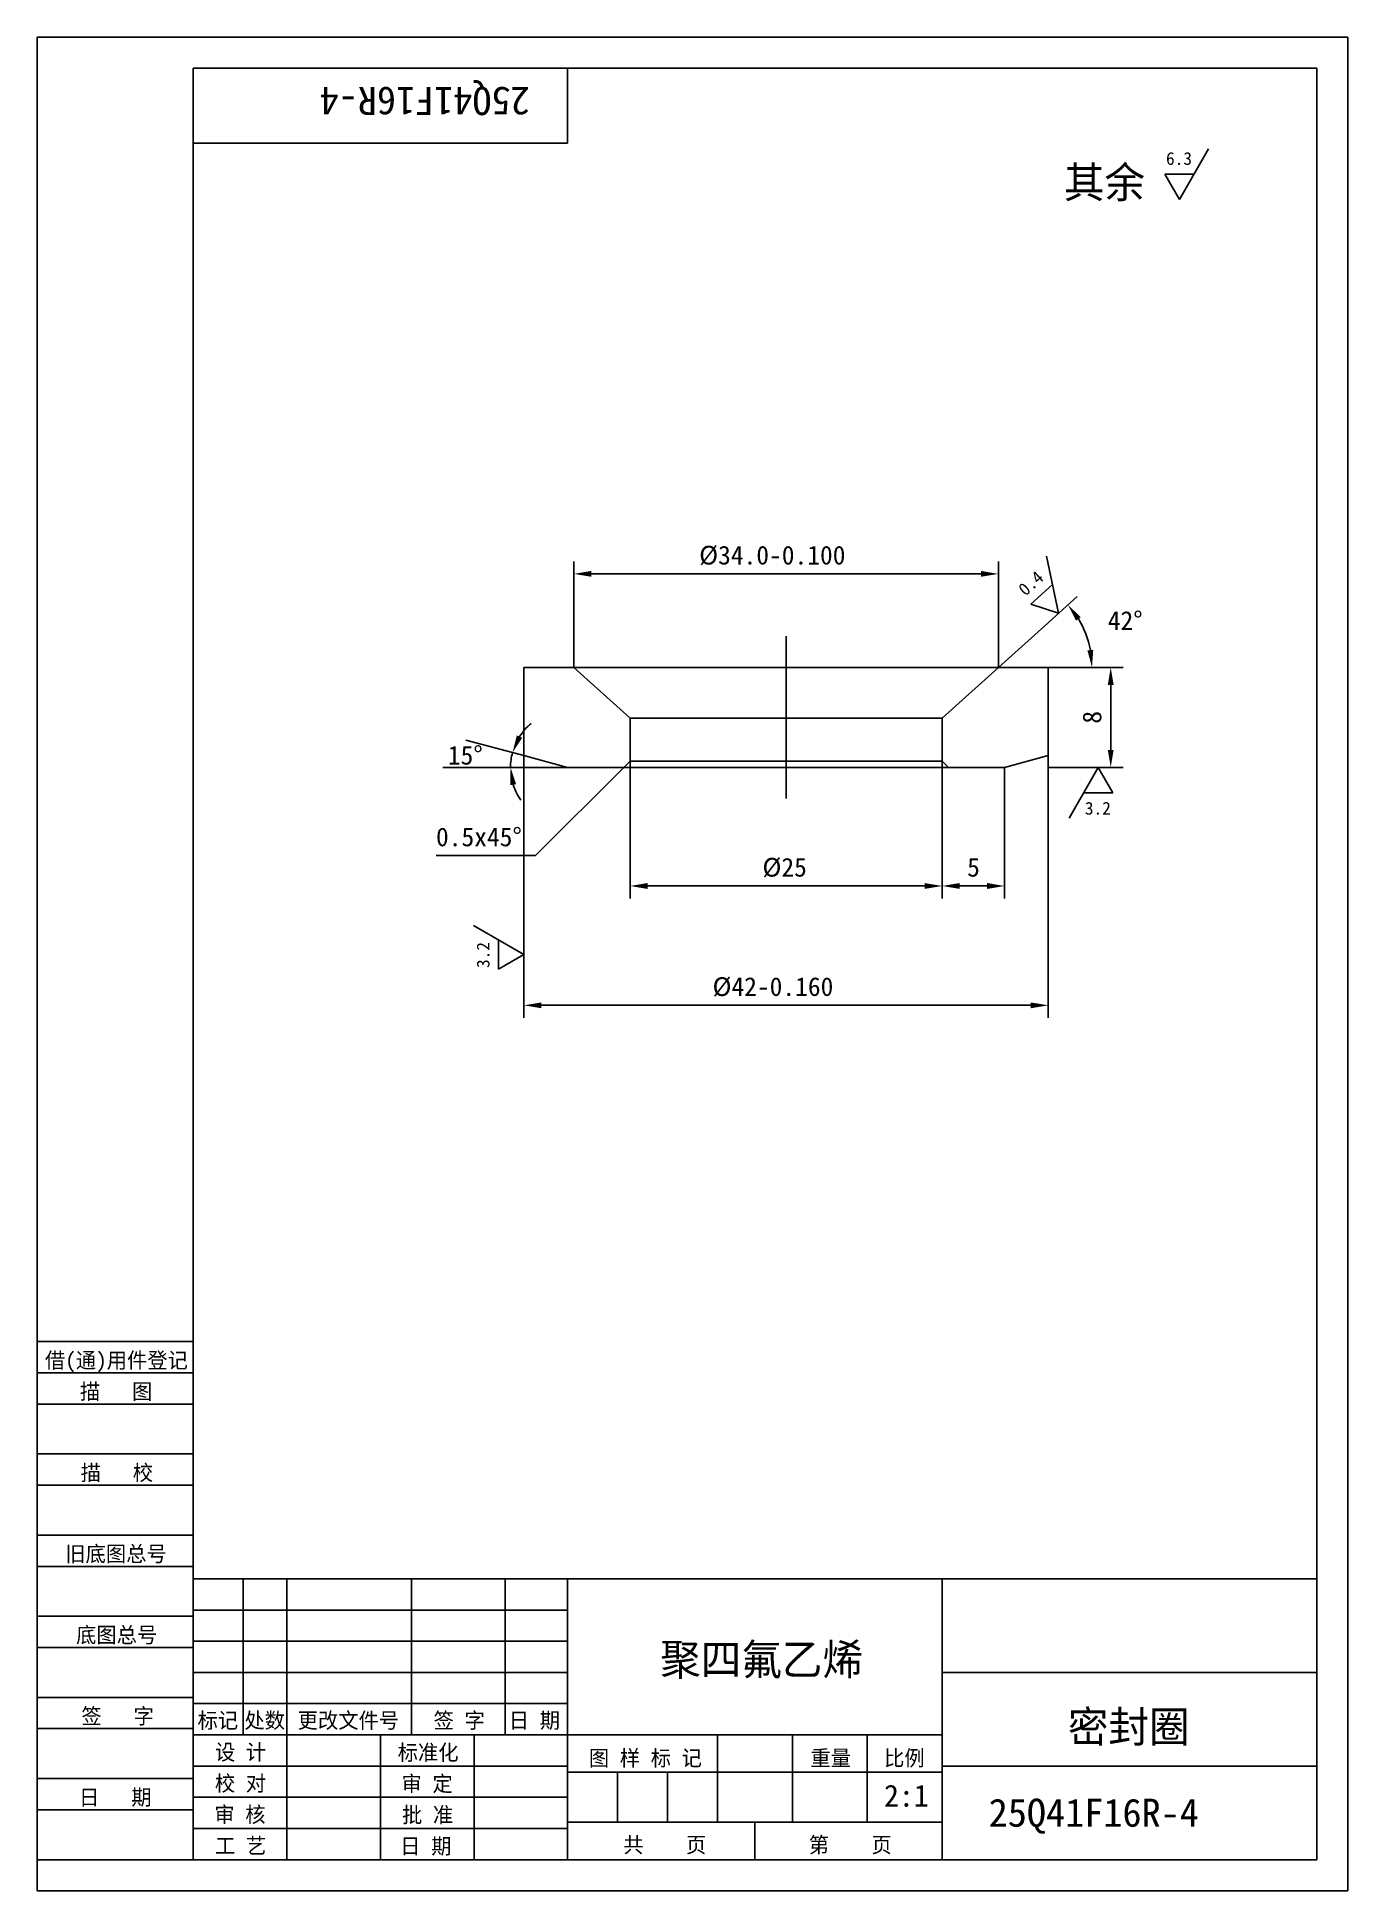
# Model space of a CAD drawing. Header units: metres. Extents: x 0 to 210, y 0 to 297.
import ezdxf

# ---------------------------------------------------------------- set-up
doc = ezdxf.new("R2010")
doc.units = ezdxf.units.M
for name, color, linetype in [('C', 6, 'Continuous'), ('D', 1, 'Continuous'), ('FL', 5, 'Continuous'), ('T', 7, 'Continuous'), ('TL', 4, 'Continuous')]:
    doc.layers.add(name, color=color, linetype=linetype)

# ---------------------------------------------------------------- blocks, each defined once
blk = doc.blocks.new('TUKUN4')
at = {"layer": 'FL'}
for p, q in [((0, 297), (0, 0)), ((210, 297), (0, 297)), ((210, 0), (210, 297)), ((0, 78), (25, 78)), ((0, 70), (25, 70)), ((0, 65), (25, 65)), ((0, 57), (25, 57)), ((0, 52), (25, 52)), ((33, 25), (33, 50)), ((40, 5), (40, 50)), ((60, 25), (60, 50)), ((75, 25), (75, 50)), ((25, 45), (85, 45)), ((0, 44), (25, 44)), ((0, 39), (25, 39)), ((25, 40), (85, 40)), ((25, 35), (85, 35)), ((0, 31), (25, 31)), ((25, 30), (85, 30)), ((0, 26), (25, 26)), ((70, 5), (70, 25)), ((0, 18), (25, 18)), ((25, 20), (85, 20)), ((25, 15), (85, 15)), ((0, 13), (25, 13)), ((25, 10), (85, 10)), ((0, 0), (210, 0))]:
    blk.add_line(p, q, dxfattribs=at)
at = {"layer": 'TL'}
for p, q in [((25, 5), (25, 292)), ((205, 292), (25, 292)), ((85, 292), (85, 280)), ((205, 5), (205, 292)), ((85, 280), (25, 280)), ((0, 88), (25, 88)), ((0, 83), (25, 83)), ((205, 50), (25, 50)), ((85, 5), (85, 50)), ((145, 5), (145, 50)), ((205, 35), (145, 35)), ((145, 25), (25, 25)), ((55, 5), (55, 25)), ((109, 11), (109, 25)), ((121, 11), (121, 25)), ((133, 11), (133, 25)), ((85, 19), (145, 19)), ((93, 11), (93, 19)), ((101, 11), (101, 19)), ((205, 20), (145, 20)), ((145, 11), (85, 11)), ((115, 5), (115, 11)), ((0, 5), (205, 5))]:
    blk.add_line(p, q, dxfattribs=at)
at = {"layer": 'T'}
for s, p in [('借(通)用件登记', (1.26, 83.76)), ('描   图', (6.86, 78.76)), ('描   校', (6.98, 65.76)), ('旧底图总号', (4.52, 52.76)), ('底图总号', (6.25, 39.76)), ('签   字', (7.1, 26.76)), ('标记', (25.71, 26.07)), ('处数', (33.22, 26.07)), ('更改文件号', (41.75, 26.07)), ('签 字', (63.53, 26.07)), ('日 期', (75.57, 26.07)), ('设 计', (28.5, 20.99)), ('标准化', (57.77, 20.93)), ('图 样 标 记', (88.4, 20.04)), ('重量', (123.88, 20.04)), ('比例', (135.7, 20.04)), ('校 对', (28.48, 15.99)), ('审 定', (58.39, 15.93)), ('日   期', (6.72, 13.76)), ('审 核', (28.41, 10.99)), ('批 准', (58.46, 10.93)), ('共    页', (93.91, 6.13)), ('第    页', (123.62, 6.13)), ('工 艺', (28.52, 5.99)), ('日 期', (58.18, 5.93))]:
    blk.add_text(s, height=2.5, dxfattribs=at).set_placement(p)

msp = doc.modelspace()

# ---------------------------------------------------------------- linework, layer by layer
at = {"layer": 'C'}
msp.add_line((120, 201), (120, 175), dxfattribs=at)
msp.add_line((120, 201), (120, 175), dxfattribs=at)
at = {"layer": 'D'}
for p, q in [((187.68, 279.11), (183, 271)), ((183, 271), (180.66, 275.06)), ((180.66, 275.06), (185.34, 275.06)), ((161.71, 213.86), (163.66, 204.7)), ((86, 196), (86, 213)), ((88.8, 211), (151.2, 211)), ((154, 196), (154, 213)), ((159.21, 206.15), (162.69, 209.28)), ((163.66, 204.7), (159.21, 206.15)), ((161.43, 202.69), (166.63, 207.38)), ((154, 196), (161.43, 202.69)), ((162, 196), (174, 196)), ((172, 193.2), (172, 182.8)), ((78, 181.88), (68.68, 184.37)), ((78, 181.88), (78, 139.88)), ((162, 181.88), (162, 139.88)), ((85, 180), (65, 180)), ((94, 180), (79.86, 165.86)), ((95, 181), (95, 159)), ((145, 181), (145, 159)), ((145, 181), (145, 159)), ((155, 180), (155, 159)), ((162, 180), (174, 180)), ((165.32, 171.89), (170, 180)), ((170, 180), (172.34, 175.94)), ((172.34, 175.94), (167.66, 175.94)), ((79.86, 165.86), (63.91, 165.86)), ((79.86, 165.86), (79.86, 165.86)), ((97.8, 161), (142.2, 161)), ((147.8, 161), (152.2, 161)), ((69.89, 154.68), (78, 150)), ((73.94, 147.66), (73.94, 152.34)), ((78, 150), (73.94, 147.66)), ((80.8, 141.88), (159.2, 141.88))]:
    msp.add_line(p, q, dxfattribs=at)
for centre, radius, start, end in [((154, 196), 15, 10.71, 31.29), ((85, 180), 9.15, 129.81, 147.4), ((85, 180), 9.15, 165, 180), ((85, 180), 9.15, 197.6, 215.19)]:
    msp.add_arc(centre, radius, start, end, dxfattribs=at)
for points in [[(88.8, 211.47), (88.8, 210.53), (86, 211)], [(151.2, 211.47), (151.2, 210.53), (154, 211)], [(166.44, 203.51), (167.19, 204.07), (165.15, 206.04)], [(169.2, 198.83), (168.27, 198.74), (169, 196)], [(171.53, 193.2), (172.47, 193.2), (172, 196)], [(77.72, 184.74), (76.86, 185.12), (76.16, 182.37)], [(171.53, 182.8), (172.47, 182.8), (172, 180)], [(75.81, 177.16), (76.74, 177.3), (75.85, 180)], [(97.8, 161.47), (97.8, 160.53), (95, 161)], [(142.2, 161.47), (142.2, 160.53), (145, 161)], [(147.8, 161.47), (147.8, 160.53), (145, 161)], [(152.2, 161.47), (152.2, 160.53), (155, 161)], [(80.8, 142.34), (80.8, 141.41), (78, 141.88)], [(159.2, 142.34), (159.2, 141.41), (162, 141.88)]]:
    msp.add_solid(points, dxfattribs=at)
at = {"layer": 'TL'}
for points in [[(78, 196), (86, 196), (95, 187.9), (95, 181), (94, 180), (85, 180), (78, 181.88)], [(162, 196), (154, 196), (145, 187.9), (145, 181), (146, 180), (155, 180), (162, 181.88)]]:
    msp.add_lwpolyline(points, close=True, dxfattribs=at)
for points in [[(86, 196), (120, 196)], [(154, 196), (120, 196)], [(95, 187.9), (120, 187.9)], [(145, 187.9), (120, 187.9)], [(94, 180), (120, 180)], [(95, 181), (120, 181)], [(145, 181), (120, 181)], [(146, 180), (120, 180)]]:
    msp.add_lwpolyline(points, dxfattribs=at)

# ---------------------------------------------------------------- block references
at = {"layer": 'T'}
msp.add_blockref('TUKUN4', (0, 0), dxfattribs=at)

# ---------------------------------------------------------------- texts
at = {"layer": 'D'}
for s, height, rotation, p in [('25Q41F16R-4', 4.5, 180, (78.93, 289)), ('0.4', 2.04, 42, (158.33, 207.35)), ('8', 3, 90, (170.5, 187)), ('3.2', 2.04, 90, (72.47, 147.86))]:
    msp.add_text(s, height=height, rotation=rotation, dxfattribs=at).set_placement(p)
for s, height, p in [('其余', 5, (164.5, 271.23)), ('6.3', 2.04, (180.86, 276.53)), ('%%c34.0-0.100', 3, (106.07, 212.5)), ('42%%d', 3, (171.53, 202.02)), ('15%%d', 3, (65.81, 180.45)), ('3.2', 2.04, (167.86, 172.43)), ('0.5x45%%d', 3, (63.91, 167.36)), ('%%c25', 3, (116.21, 162.5)), ('5', 3, (149, 162.5)), ('%%c42-0.160', 3, (108.21, 143.38)), ('聚四氟乙烯', 5, (99.81, 34.58)), ('密封圈', 5, (165.13, 23.79)), ('2:1', 3.5, (135.69, 13.51)), ('25Q41F16R-4', 4.5, (152.45, 10.28))]:
    msp.add_text(s, height=height, dxfattribs=at).set_placement(p)

doc.saveas('drawing.dxf')
